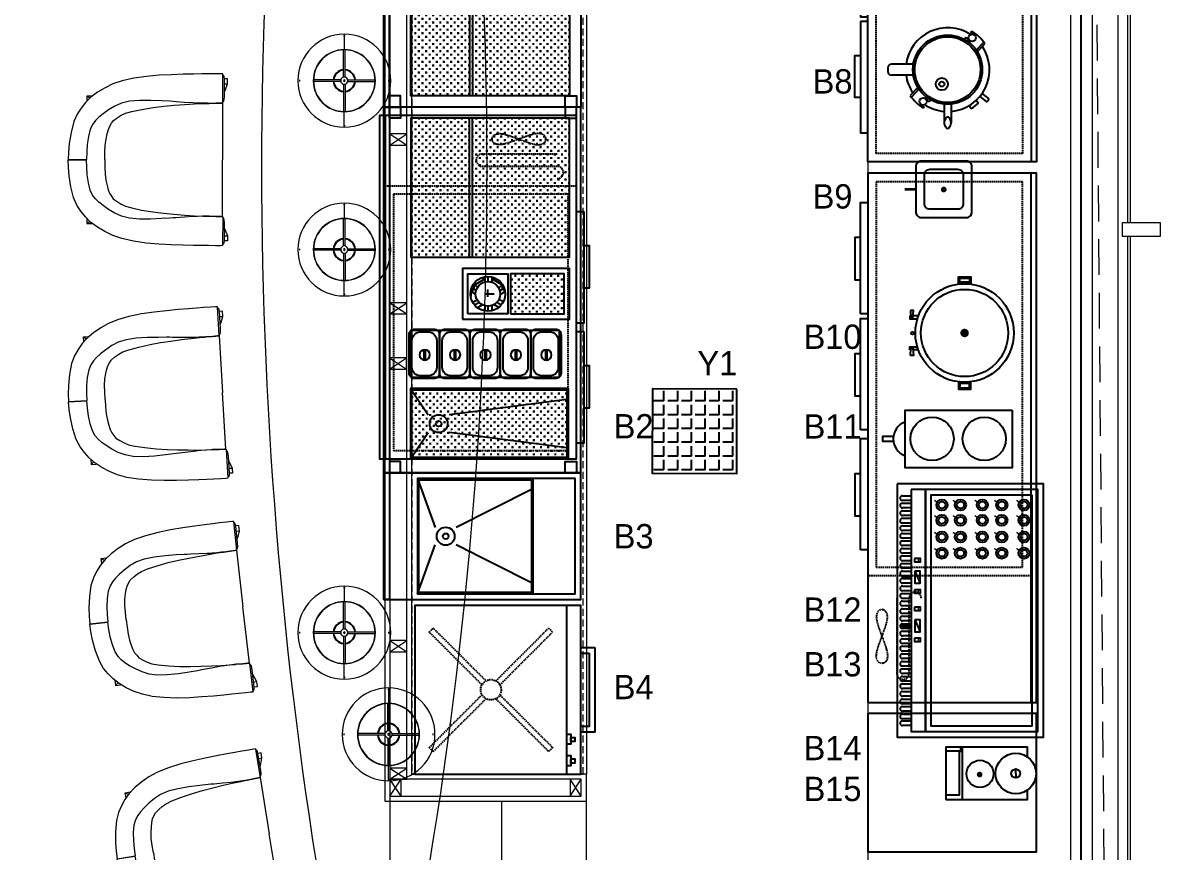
# Model space of a CAD drawing. Header units: centimetres. Extents: x 5488 to 20269, y -31398 to -19684.
# Drawn here: x 8388.1 to 8799.1, y -23902.1 to -23607.7 of the extents above; entities that cross this region are included whole.
import ezdxf
from ezdxf.enums import TextEntityAlignment as Align

# ---------------------------------------------------------------- set-up
doc = ezdxf.new("R2010")
doc.units = ezdxf.units.CM
doc.set_wipeout_variables(frame=1)
doc.header["$PDMODE"] = 1
for name, pattern in [('( Hidden )', [0.375, 0.25, -0.125]), ('DASHED', [0.75, 0.5, -0.25]), ('HIDDEN', [9.525, 6.35, -3.175])]:
    doc.linetypes.add(name, pattern=pattern)
doc.layers.add('200-InsPoint-3D', color=3, linetype='Continuous', plot=False)
for name, color, linetype, lineweight in [('Make2D$Visible$Curves$METAL', 132, 'Continuous', 0), ('Make2D$Visible$Tangents$Default', 40, 'Continuous', 0), ('xxx_Auto_Element_Dograma Cam', 140, 'Continuous', 9), ('xxx_Auto_FFE_UPHOLSTERY', 67, 'Continuous', 20), ('xxx_Auto_FFE_WOOD', 36, 'Continuous', 0), ('xxx_Auto_Kaplama_Ahşap', 34, 'Continuous', 0), ('xxx_Auto_Kaplama_Ahşap Tarama', 16, 'Continuous', 5), ('xxx_Auto_Kaplama_Paslanmaz', 163, 'Continuous', 0), ('xxx_Auto_Konstruksiyon_Metal', 141, 'Continuous', 0), ('xxx_Auto_Merdiven_Merdiven', 163, 'Continuous', 15), ('xxx_Auto_Tefris_Silik', 252, 'Continuous', 13), ('xxx_Auto_Tefris_Tefris', 32, 'Continuous', 15)]:
    doc.layers.add(name, color=color, linetype=linetype, lineweight=lineweight)
for name, color, linetype in [('S2000-002 Çizgi', 7, 'Continuous'), ('sktürk çizgi', 1, 'Continuous'), ('xxx_Autoxxx_Auto_Tefris_Silik', 252, 'Continuous')]:
    doc.layers.add(name, color=color, linetype=linetype)
doc.styles.add('TAKSİM', font='GOTHIC.TTF', dxfattribs={"height": 20})
pattern_1 = [(270, (-6439.4897, 23661.1177), (1.27, -1.27), [0.635, -1.905]), (0, (-6439.8072, 23660.8002), (1.27, 1.27), [0.635, -1.905])]

# ---------------------------------------------------------------- blocks, each defined once
blk = doc.blocks.new('A$C19821016')
for points in [[(22.44, -61.01), (33.71, -61.01), (33.78, -61), (33.83, -60.96), (33.86, -60.24), (33.86, -58.18), (33.84, -55.43), (33.8, -52.67), (33.74, -49.46), (33.66, -45.38), (33.52, -40.74), (33.28, -35.86), (32.85, -30.85), (32.11, -25.82), (31.11, -21.25), (29.87, -17.61), (28.36, -14.51), (26.57, -11.53), (24.6, -8.89), (22.52, -6.81), (20.29, -5.05), (17.95, -3.48), (14.93, -2.14), (10.71, -1.11), (6.35, -0.42), (2.94, -0.11), (0, 0), (0, -0.04), (-0.01, -0.08), (-0.06, -0.09)], [(-22.56, -61.01), (-33.83, -61.01), (-33.9, -61), (-33.95, -60.96), (-33.98, -60.24), (-33.98, -58.18), (-33.96, -55.43), (-33.92, -52.67), (-33.85, -49.46), (-33.78, -45.38), (-33.64, -40.74), (-33.4, -35.86), (-32.96, -30.85), (-32.23, -25.82), (-31.23, -21.25), (-29.98, -17.61), (-28.48, -14.51), (-26.69, -11.53), (-24.71, -8.89), (-22.63, -6.81), (-20.41, -5.05), (-18.07, -3.48), (-15.05, -2.14), (-10.82, -1.11), (-6.47, -0.42), (-3.06, -0.11), (-0.12, 0), (-0.12, -0.04), (-0.1, -0.08), (-0.06, -0.09)], [(-0.12, -0.04), (-0.12, -7.23), (-0.12, -7.2), (-0.1, -7.18), (-0.06, -7.18)], [(0, -0.04), (0, -7.23), (0, -7.2), (-0.01, -7.18), (-0.06, -7.18)], [(-23.25, -7.43), (-23.26, -7.42), (-25.27, -7.42), (-25.27, -9.38), (-25.2, -9.55)], [(-25.27, -7.42), (-24.59, -8.27), (-24.4, -8.58)], [(-22.56, -61.01), (-22.52, -60.96), (-22.47, -60.27), (-22.41, -58.3), (-22.34, -55.68), (-22.35, -54.93), (-22.38, -53), (-22.4, -51.07), (-22.41, -50.37), (-22.49, -49.21), (-22.72, -45.9), (-22.96, -42.57), (-23.05, -41.36), (-23.13, -40.17), (-23.32, -36.91), (-23.48, -32.58), (-23.47, -28.18), (-23.15, -24.18), (-22.35, -21.05), (-21.17, -18.42), (-19.7, -15.93), (-18.18, -13.77), (-16.86, -12.12), (-15.56, -10.81), (-14.1, -9.66), (-12.11, -8.71), (-9.23, -7.98), (-6.02, -7.5), (-3.01, -7.29), (-0.12, -7.23), (-0.12, -7.23)], [(-23.26, -7.42), (-23.26, -7.44)], [(22.44, -61.01), (22.4, -60.96), (22.35, -60.27), (22.29, -58.3), (22.22, -55.68), (22.23, -54.93), (22.26, -53), (22.28, -51.07), (22.29, -50.37), (22.37, -49.21), (22.6, -45.9), (22.84, -42.57), (22.94, -41.36), (23.02, -40.17), (23.2, -36.91), (23.36, -32.58), (23.35, -28.18), (23.03, -24.18), (22.23, -21.05), (21.05, -18.42), (19.58, -15.93), (18.06, -13.77), (16.74, -12.12), (15.44, -10.81), (13.98, -9.66), (11.99, -8.71), (9.11, -7.98), (5.9, -7.5), (2.89, -7.29), (0, -7.23)], [(23.13, -7.43), (23.14, -7.42), (25.16, -7.42), (25.16, -9.38), (25.08, -9.55)], [(23.14, -7.42), (23.14, -7.44)], [(25.16, -7.42), (24.48, -8.27), (24.28, -8.58)], [(-25.27, -9.38), (-25.08, -9.38)], [(25.16, -9.38), (24.96, -9.38)], [(-26.95, -61.62), (-27.86, -62.05), (-30.05, -62.91), (-32.06, -62.91), (-32.06, -61.62)], [(-30.05, -61.62), (-30.05, -62.91)], [(26.84, -61.62), (27.74, -62.05), (29.93, -62.91), (31.94, -62.91), (31.94, -61.62)], [(29.93, -61.62), (29.93, -62.91)]]:
    blk.add_lwpolyline(points)
at = {"elevation": -1.97}
for points in [[(-0.06, -14.49), (-2.98, -14.49), (-5.74, -14.59), (-8.18, -14.92), (-10.26, -15.38), (-11.95, -15.83), (-13.31, -16.36), (-14.42, -17.04), (-15.46, -17.82), (-16.6, -19.35), (-17.61, -20.91), (-18.39, -22.6), (-19.11, -25.08), (-19.94, -29), (-20.7, -33.49), (-21.2, -37.7), (-21.56, -41.77), (-21.89, -46.03), (-22.13, -49.73), (-22.27, -53.2), (-22.33, -55.4), (-22.34, -55.69), (-22.41, -58.3), (-22.48, -60.91), (-0.06, -60.88)], [(-0.06, -14.49), (2.86, -14.49), (5.63, -14.59), (8.07, -14.92), (10.15, -15.38), (11.83, -15.83), (13.19, -16.36), (14.31, -17.04), (15.34, -17.82), (16.49, -19.35), (17.49, -20.91), (18.27, -22.6), (19, -25.08), (19.83, -29), (20.58, -33.49), (21.09, -37.7), (21.44, -41.77), (21.77, -46.03), (22.01, -49.73), (22.16, -53.2), (22.21, -55.4), (22.22, -55.69), (22.29, -58.3), (22.36, -60.91), (-0.06, -60.88)]]:
    blk.add_lwpolyline(points, dxfattribs=at)
for points in [[(-22.86, -61.01, -0.224843), (-23.78, -61.53), (-25.23, -61.62), (-32.05, -61.62), (-32.9, -61.53, -0.167732), (-33.6, -61.01, -0.167732)], [(22.74, -61.01, 0.224843), (23.66, -61.53), (25.12, -61.62), (31.93, -61.62), (32.78, -61.53, 0.167732), (33.49, -61.01, 0.167732)]]:
    blk.add_lwpolyline(points, format="xyb")
blk = doc.blocks.new('A$C67A25700')
at = {"color": 0}
blk.add_wipeout([(22.56, 3.6), (22.87, 3.6), (23.78, 3.08), (25.24, 2.99), (26.96, 2.99), (27.87, 2.56), (30.05, 1.71), (32.06, 1.71), (32.06, 3), (32.9, 3.08), (33.61, 3.6), (33.83, 3.6), (33.9, 3.62), (33.95, 3.65), (33.98, 6.44), (33.97, 8.41), (33.91, 12.69), (33.81, 17.69), (33.73, 20.95), (33.52, 26.31), (33.07, 32.58), (32.8, 34.9), (32.66, 35.87), (32.31, 38.24), (31.94, 40.1), (31.54, 41.95), (31.23, 43.36), (29.98, 47), (28.48, 50.1), (26.69, 53.08), (25.2, 55.07), (25.27, 55.23), (25.27, 57.2), (23.25, 57.19), (22.42, 57.97), (20.99, 59.1), (20.22, 59.69), (18.07, 61.13), (15.05, 62.47), (11.5, 63.34), (7.55, 64.02), (6.47, 64.19), (3.06, 64.5), (1.59, 64.55), (0.12, 64.61), (0.12, 64.57), (0.1, 64.54), (0.06, 64.52), (0.01, 64.54), (0, 64.57), (0, 64.61), (-0.35, 64.6), (-1.12, 64.57), (-1.85, 64.54), (-2.65, 64.51), (-2.94, 64.5), (-4.38, 64.37), (-5.7, 64.25), (-6.35, 64.19), (-9.9, 63.63), (-10.71, 63.5), (-14.93, 62.47), (-17.95, 61.13), (-20.29, 59.56), (-22.3, 57.97), (-23.14, 57.19), (-25.16, 57.19), (-25.15, 55.22), (-25.08, 55.06), (-25.83, 54.07), (-26.4, 53.31), (-26.49, 53.19), (-26.57, 53.08), (-27.05, 52.27), (-27.47, 51.59), (-28.19, 50.38), (-28.36, 50.1), (-28.78, 49.22), (-29.33, 48.11), (-29.66, 47.42), (-29.86, 46.99), (-30.21, 45.98), (-30.49, 45.17), (-30.87, 44.06), (-31.11, 43.36), (-31.47, 41.7), (-31.77, 40.35), (-32.11, 38.79), (-32.42, 36.66), (-32.9, 33.15), (-32.93, 32.75), (-33.16, 30.19), (-33.31, 28.18), (-33.46, 25.06), (-33.54, 23.29), (-33.62, 20.56), (-33.67, 18.68), (-33.72, 16), (-33.77, 13.05), (-33.82, 10.56), (-33.85, 7.8), (-33.86, 5.4), (-33.84, 4.01), (-33.83, 3.65), (-33.78, 3.61), (-33.71, 3.6), (-33.48, 3.6), (-32.78, 3.08), (-31.94, 2.99), (-31.94, 1.7), (-29.93, 1.7), (-27.28, 2.77), (-26.83, 2.99), (-25.11, 2.99), (-23.66, 3.08), (-22.74, 3.6), (-22.44, 3.6), (-22.4, 3.65), (-22.36, 3.69), (-11.69, 3.71), (2.34, 3.73), (14.37, 3.71), (22.16, 3.7)], dxfattribs=at)
at = {"color": 0, "xscale": -1, "rotation": 0.00516719330883042}
blk.add_blockref('A$C19821016', (0, 64.61), dxfattribs=at)
blk = doc.blocks.new('A$Cff1dd7f8')
at = {"layer": 'Make2D$Visible$Curves$METAL'}
for p, q in [((0.27, 15.87), (-0.27, 15.87)), ((-0.27, 1.25), (-0.27, 10.93)), ((0.27, 1.25), (0.27, 10.93)), ((-15.87, 0.27), (-15.87, -0.27)), ((-1.25, 0.27), (-10.93, 0.27)), ((1.25, 0.27), (10.93, 0.27)), ((15.87, -0.27), (15.87, 0.27)), ((-1.25, -0.27), (-10.93, -0.27)), ((-0.27, -1.25), (-0.27, -10.93)), ((0.27, -1.25), (0.27, -10.93)), ((1.25, -0.27), (10.93, -0.27)), ((-0.27, -15.87), (0.27, -15.87))]:
    blk.add_line(p, q, dxfattribs=at)
at = {"layer": 'Make2D$Visible$Curves$METAL', "extrusion": (0, 0, -1)}
for radius in [1.28, 0.285]:
    blk.add_circle((0, 0), radius, dxfattribs=at)
at = {"layer": 'Make2D$Visible$Tangents$Default'}
for p, q in [((0, 10.93), (0, 11.04)), ((0, -11.04), (0, -10.93))]:
    blk.add_line(p, q, dxfattribs=at)
at = {"layer": 'xxx_Auto_FFE_UPHOLSTERY'}
for p, q in [((0, 16.5), (0, 11.04)), ((0, -16.5), (0, -11.04))]:
    blk.add_line(p, q, dxfattribs=at)
for radius, start, end in [(16.5, 90, 270), (16.5, 270, 90), (11.04, 90, 270), (10.93, 90, 270), (11.04, 270, 90), (10.93, 270, 90)]:
    blk.add_arc((0, 0), radius, start, end, dxfattribs=at)
at = {"layer": 'xxx_Auto_FFE_WOOD', "lineweight": -3}
for start, end in [(94.0821, 175.9165), (4.0821, 85.9158), (184.0804, 265.9179), (274.0863, 355.9179)]:
    blk.add_arc((0, 0), 3.84, start, end, dxfattribs=at)
blk = doc.blocks.new('MASA AYDINLATMA 1')
at = {"layer": 'xxx_Auto_Konstruksiyon_Metal'}
blk.add_blockref('A$Cff1dd7f8', (18518.09, -30454.93, -1.58), dxfattribs=at)
blk = doc.blocks.new('bar_tabla')
blk.add_wipeout([(8493.09, -23936.26), (8492.48, -23936.18), (8491.88, -23936.05), (8491.29, -23935.86), (8490.72, -23935.63), (8490.18, -23935.34), (8489.66, -23935.01), (8489.18, -23934.63), (8488.73, -23934.22), (8488.31, -23933.76), (8487.94, -23933.27), (8487.62, -23932.75), (8487.34, -23932.2), (8487.1, -23931.63), (8486.92, -23931.05), (8486.8, -23930.45), (8476.44, -23862.68), (8469.03, -23794.54), (8464.58, -23726.13), (8463.09, -23657.6), (8464.58, -23589.07), (8469.03, -23520.66), (8476.44, -23452.52), (8486.8, -23384.75), (8486.92, -23384.15), (8487.1, -23383.56), (8487.34, -23383), (8487.62, -23382.45), (8487.94, -23381.93), (8488.31, -23381.44), (8488.73, -23380.98), (8489.18, -23380.57), (8489.66, -23380.19), (8490.18, -23379.86), (8490.72, -23379.57), (8491.29, -23379.34), (8491.88, -23379.15), (8492.48, -23379.02), (8493.09, -23378.94), (8493.7, -23378.91), (8511.39, -23378.91), (8512, -23378.94), (8512.6, -23379.02), (8513.19, -23379.15), (8513.77, -23379.33), (8514.34, -23379.56), (8514.87, -23379.84), (8515.39, -23380.16), (8515.87, -23380.53), (8516.32, -23380.94), (8516.73, -23381.38), (8517.1, -23381.86), (8517.43, -23382.38), (8517.72, -23382.91), (8517.95, -23383.47), (8518.14, -23384.05), (8518.28, -23384.64), (8529.17, -23452.38), (8536.97, -23520.55), (8541.65, -23589), (8543.22, -23657.6), (8541.65, -23726.19), (8536.97, -23794.65), (8529.17, -23862.82), (8518.28, -23930.56), (8518.14, -23931.15), (8517.95, -23931.73), (8517.72, -23932.29), (8517.43, -23932.82), (8517.1, -23933.33), (8516.73, -23933.81), (8516.32, -23934.26), (8515.87, -23934.67), (8515.39, -23935.04), (8514.87, -23935.36), (8514.34, -23935.64), (8513.77, -23935.87), (8513.19, -23936.05), (8512.6, -23936.18), (8512, -23936.26), (8511.39, -23936.29), (8493.7, -23936.29)])
at = {"color": 0, "lineweight": -2, "ltscale": 100}
blk.add_lwpolyline([(8493.7, -23936.29), (8511.39, -23936.29, 0.361794), (8518.28, -23930.56, 0.091366), (8518.28, -23384.64, 0.361794), (8511.39, -23378.91), (8493.7, -23378.91, 0.366376), (8486.8, -23384.75, 0.086878), (8486.8, -23930.45, 0.366376)], format="xyb", close=True, dxfattribs=at)
at = {"layer": 'xxx_Auto_Kaplama_Ahşap'}
for p in [(-10025.6, 6828.22), (-10025.6, 6768.22), (-10025.6, 6632.11), (-10009.87, 6595.95, 1.58)]:
    blk.add_blockref('MASA AYDINLATMA 1', p, dxfattribs=at)
blk = doc.blocks.new('A$C1C0A0C46')
at = {"layer": 'S2000-002 Çizgi'}
blk.add_line((188, 62.6), (0, 62.6), dxfattribs=at)
for points in [[(188, 4.6), (188, 64.6), (0, 64.6), (0, 4.6)], [(49.95, 1.96), (10.35, 1.96), (10.35, 4.6), (49.95, 4.6)], [(91.21, 1.96), (51.61, 1.96), (51.61, 4.6), (91.21, 4.6)], [(133.84, 1.96), (94.24, 1.96), (94.24, 4.6), (133.84, 4.6)], [(37.82, 1.96), (22.87, 1.96), (22.87, 0), (37.82, 0)], [(79.08, 1.96), (64.14, 1.96), (64.14, 0), (79.08, 0)], [(121.71, 1.96), (106.77, 1.96), (106.77, 0), (121.71, 0)]]:
    blk.add_lwpolyline(points, close=True, dxfattribs=at)
at = {"layer": 'S2000-002 Çizgi', "linetype": 'DASHED'}
blk.add_lwpolyline([(143, 62.6), (143, 4.6)], dxfattribs=at)
blk.add_lwpolyline([(140, 59.6), (3, 59.6), (3, 7.6), (140, 7.6)], close=True, dxfattribs=at)
for points in [[(177.67, 19.28), (151, 19.28, -1), (151, 23.63)], [(151, 14.93), (177.67, 14.93, 1), (177.67, 19.28)]]:
    blk.add_lwpolyline(points, format="xyb", dxfattribs=at)
at = {"layer": 'S2000-002 Çizgi', "linetype": 'DASHED', "ltscale": 0.1}
blk.add_lwpolyline([(171.56, 7.62), (170.1, 7.8), (168.4, 8.25), (166.54, 8.89), (164.59, 9.63), (162.64, 10.36), (160.78, 11), (159.07, 11.46), (157.62, 11.63), (156.47, 11.46), (155.66, 11), (155.17, 10.36), (155, 9.63), (155.17, 8.89), (155.66, 8.25), (156.47, 7.8), (157.62, 7.62), (159.07, 7.8), (160.78, 8.25), (162.64, 8.89), (164.59, 9.63), (166.54, 10.36), (168.4, 11), (170.1, 11.46), (171.56, 11.63), (172.7, 11.46), (173.52, 11), (174.01, 10.36), (174.17, 9.63), (174.01, 8.89), (173.52, 8.25), (172.7, 7.8)], close=True, dxfattribs=at)
blk = doc.blocks.new('A$C0D0247C1')
at = {"layer": 'S2000-002 Çizgi'}
for points in [[(2, 0), (18, 0, 0.414214), (20, 2), (20, 18, 0.414214), (18, 20), (2, 20, 0.414214), (0, 18), (0, 2, 0.414214)], [(5, 3), (15, 3, 0.414214), (17, 5), (17, 15, 0.414214), (15, 17), (5, 17, 0.414214), (3, 15), (3, 5, 0.414214)]]:
    blk.add_lwpolyline(points, format="xyb", close=True, dxfattribs=at)
at = {"layer": 'S2000-002 Çizgi', "const_width": 1}
blk.add_lwpolyline([(9.53, 10.08, 1), (10.53, 10.08, 1)], format="xyb", close=True, dxfattribs=at)
blk.add_lwpolyline([(20, 10), (23.95, 10)], dxfattribs=at)
blk = doc.blocks.new('A$C2B7B2AEF')
at = {"layer": 'S2000-002 Çizgi'}
for p, q in [((7.9, 31.47), (5.08, 34.17)), ((8.46, 31.82), (5.61, 34.55)), ((23.37, 33.48), (25.12, 35.78)), ((24.38, 32.7), (26.14, 35)), ((26.08, 35.45), (25.57, 35.84)), ((1.55, 29.58), (1.18, 29.93)), ((2.47, 30.71), (1.55, 29.58)), ((4.41, 29.07), (3.39, 27.82)), ((25.71, 31.44), (26.74, 32.22)), ((27.63, 28.89), (28.66, 29.66)), ((4.03, 27.2), (3.39, 27.82)), ((27.09, 22.56), (33.71, 22.56)), ((27.09, 20), (33.71, 20)), ((25.27, 13.5), (26.29, 14.75)), ((25.64, 15.37), (26.29, 14.75)), ((27.21, 11.86), (28.13, 12.99)), ((28.13, 12.99), (28.49, 12.64)), ((12.92, 9.11), (12.92, 1.28)), ((16.76, 9.11), (16.76, 1.28)), ((21.22, 10.74), (24.06, 8.02)), ((21.77, 11.1), (24.59, 8.4)), ((14.2, 0), (15.48, 0))]:
    blk.add_line(p, q, dxfattribs=at)
for centre, radius in [((14.84, 21.28), 12.32), ((14.84, 21.28), 11.68), ((3.55, 30.01), 1.28), ((19.97, 19.22), 2.18), ((19.97, 19.22), 0.896), ((26.13, 12.56), 1.28)]:
    blk.add_circle(centre, radius, dxfattribs=at)
for centre, radius, start, end in [((14.84, 21.28), 16.16, 124.8183, 147.6606), ((14.84, 21.28), 14.88, 4.9348, 123.8208), ((25.38, 35.58), 0.32, 52.57, 142.57), ((25.89, 35.19), 0.32, 322.57, 52.57), ((14.84, 21.28), 14.88, 146.7276, 262.5863), ((14.84, 21.28), 16.16, 31.2104, 42.5747), ((32.34, 21.28), 0.64, 129.4184, 230.5816), ((34.23, 18.98), 3.62, 98.2247, 129.4184), ((34.23, 23.58), 3.62, 230.5816, 261.7753), ((33.19, 18.98), 3.62, 50.5816, 81.7753), ((33.19, 23.58), 3.62, 278.2247, 309.4184), ((35.08, 21.28), 0.64, 309.4184, 50.5816), ((14.84, 21.28), 14.88, 326.7276, 355.0652), ((14.84, 21.28), 16.16, 304.8183, 327.6606), ((14.84, 21.28), 14.88, 277.4137, 303.8208), ((14.2, 1.28), 1.28, 180, 270), ((15.48, 1.28), 1.28, 270, 0)]:
    blk.add_arc(centre, radius, start, end, dxfattribs=at)
blk = doc.blocks.new('A$C199769C9')
at = {"layer": 'S2000-002 Çizgi'}
for points in [[(2.48, 17.25), (0, 17.25), (0, 21.67), (2.48, 21.67)], [(1.98, 17.75), (0.5, 17.75), (0.5, 21.17), (1.98, 21.17)], [(37.48, 17.25), (39.96, 17.25), (39.96, 21.67), (37.48, 21.67)], [(37.98, 17.75), (39.46, 17.75), (39.46, 21.17), (37.98, 21.17)], [(11.95, 0.2), (14.61, 0.41), (14.61, 1.04), (11.95, 1.25)], [(28.01, 0.2), (25.35, 0.41), (25.35, 1.04), (28.01, 1.25)]]:
    blk.add_lwpolyline(points, close=True, dxfattribs=at)
at = {"layer": 'S2000-002 Çizgi', "const_width": 1.5}
blk.add_lwpolyline([(19.23, 19.46, 1), (20.73, 19.46, 1)], format="xyb", close=True, dxfattribs=at)
at = {"layer": 'S2000-002 Çizgi'}
for points in [[(13.88, 3.06), (13.88, 1.09)], [(13.88, 0), (14.97, 0), (14.97, 2.69)], [(13.88, 0.35), (13.88, 0)], [(20.03, 1.45), (20.03, 1.96)], [(25.96, 0), (24.87, 0), (24.87, 2.66)], [(25.96, 3.01), (25.96, 1.08)], [(25.96, 0.36), (25.96, 0)]]:
    blk.add_lwpolyline(points, dxfattribs=at)
for centre, radius in [((19.98, 19.46), 17.5), ((19.98, 19.46), 15.5), ((20.09, 0.98), 0.469)]:
    blk.add_circle(centre, radius, dxfattribs=at)
blk = doc.blocks.new('A$C3DDB3116')
at = {"layer": 'S2000-002 Çizgi'}
blk.add_lwpolyline([(0, 45.94), (20.5, 45.94), (20.5, 7.94), (0, 7.94), (0, 45.94)], dxfattribs=at)
blk.add_lwpolyline([(9.32, 3.72), (11.18, 3.72), (11.18, 0), (9.32, 0)], close=True, dxfattribs=at)
for centre in [(10.25, 36.07), (10.25, 17.5)]:
    blk.add_circle(centre, 7.7, dxfattribs=at)
blk.add_arc((10.25, 10.08), 6.37, 199.6345, 340.3655, dxfattribs=at)
blk = doc.blocks.new('A$C1C4536AD')
at = {"layer": 'S2000-002 Çizgi'}
for points in [[(0, 29), (0, 0), (18.5, 0)], [(3.39, 29), (0, 29), (0, 26.84)], [(18.5, 26.95), (18.5, 29), (15.2, 29)], [(18.5, 0), (18.5, 29)], [(7.82, 24.81), (10.92, 24.88)], [(0, 5.79), (18.5, 5.79)], [(1.26, 0), (1.26, 4.77), (16.97, 4.77), (16.97, 0)]]:
    blk.add_lwpolyline(points, dxfattribs=at)
at = {"layer": 'S2000-002 Çizgi', "const_width": 1}
blk.add_lwpolyline([(9.18, 12.02, 1), (10.18, 12.02, 1)], format="xyb", close=True, dxfattribs=at)
at = {"layer": 'S2000-002 Çizgi'}
blk.add_lwpolyline([(0.33, 5.24), (1.35, 5.24), (1.35, 5.79), (0.33, 5.79)], close=True, dxfattribs=at)
for centre, radius in [((9.3, 24.88), 7.2), ((9.3, 24.88), 1.6), ((9.43, 12.15), 4.82)]:
    blk.add_circle(centre, radius, dxfattribs=at)
blk = doc.blocks.new('A$C270e5dc2')
at = {"layer": 'S2000-002 Çizgi'}
for p, q in [((31.04, 6.26), (35.37, 8.18)), ((48.29, 6.26), (52.62, 8.18))]:
    blk.add_line(p, q, dxfattribs=at)
for points in [[(0, 0), (90, 0), (90, 52), (0, 52)], [(2, 10), (88, 10), (88, 50), (2, 50)], [(4, 48), (4, 12), (86, 12), (86, 48)], [(2, 5), (88, 5), (88, 10), (2, 10)], [(26.58, 6.14), (27.76, 6.14), (27.76, 8.24), (26.58, 8.24)], [(37.66, 6.14), (38.83, 6.14), (38.83, 8.24), (37.66, 8.24)], [(43.83, 6.14), (45.01, 6.14), (45.01, 8.24), (43.83, 8.24)], [(54.91, 6.14), (56.08, 6.14), (56.08, 8.24), (54.91, 8.24)], [(31.04, 6.26), (35.37, 6.26), (35.37, 8.18), (31.04, 8.18)], [(48.29, 6.26), (52.62, 6.26), (52.62, 8.18), (48.29, 8.18)]]:
    blk.add_lwpolyline(points, close=True, dxfattribs=at)
for points, const_width in [([(6.48, 43.33), (5.89, 42.38)], 0.5), ([(11.92, 43.33), (11.34, 42.38)], 0.5), ([(17.86, 43.33), (17.28, 42.38)], 0.5), ([(23.59, 43.33), (23.01, 42.38)], 0.5), ([(6.48, 35.43), (5.89, 34.49)], 0.5), ([(11.92, 35.43), (11.34, 34.49)], 0.5), ([(17.86, 35.43), (17.28, 34.49)], 0.5), ([(23.59, 35.43), (23.01, 34.49)], 0.5), ([(6.48, 28.51), (5.89, 27.56)], 0.5), ([(11.92, 28.51), (11.34, 27.56)], 0.5), ([(17.86, 28.51), (17.28, 27.56)], 0.5), ([(23.59, 28.51), (23.01, 27.56)], 0.5), ([(6.48, 20.73), (5.89, 19.78)], 0.5), ([(11.92, 20.73), (11.34, 19.78)], 0.5), ([(17.86, 20.73), (17.28, 19.78)], 0.5), ([(23.59, 20.73), (23.01, 19.78)], 0.5), ([(6.48, 14.14), (5.89, 13.19)], 0.5), ([(11.92, 14.14), (11.34, 13.19)], 0.5), ([(17.86, 14.14), (17.28, 13.19)], 0.5), ([(23.59, 14.14), (23.01, 13.19)], 0.5), ([(26.58, 7.5), (27.76, 7.5)], 0.5), ([(33.23, 5), (33.23, 1.5)], 1), ([(37.66, 7.5), (38.83, 7.5)], 0.5), ([(43.83, 7.5), (45.01, 7.5)], 0.5), ([(50.48, 5), (50.48, 1.5)], 1), ([(54.91, 7.5), (56.08, 7.5)], 0.5)]:
    blk.add_lwpolyline(points, dxfattribs=dict(at, const_width=const_width))
for points in [[(4.26, 1.85), (4.26, 5)], [(5.93, 5), (5.93, 1.85)], [(6.93, 1.85), (6.93, 5)], [(8.61, 5), (8.61, 1.85)], [(9.61, 1.85), (9.61, 5)], [(11.28, 5), (11.28, 1.85)], [(12.28, 1.85), (12.28, 5)], [(13.96, 5), (13.96, 1.85)], [(14.96, 1.85), (14.96, 5)], [(16.63, 5), (16.63, 1.85)], [(17.63, 1.85), (17.63, 5)], [(19.31, 5), (19.31, 1.85)], [(20.31, 1.85), (20.31, 5)], [(21.98, 5), (21.98, 1.85)], [(22.98, 1.85), (22.98, 5)], [(24.66, 5), (24.66, 1.85)], [(25.66, 1.85), (25.66, 5)], [(27.33, 5), (27.33, 1.85)], [(28.33, 1.85), (28.33, 5)], [(30.01, 5), (30.01, 1.85)], [(31.01, 1.85), (31.01, 5)], [(32.68, 5), (32.68, 1.85)], [(33.68, 1.85), (33.68, 5)], [(35.36, 5), (35.36, 1.85)], [(36.36, 1.85), (36.36, 5)], [(38.03, 5), (38.03, 1.85)], [(39.03, 1.85), (39.03, 5)], [(40.71, 5), (40.71, 1.85)], [(41.71, 1.85), (41.71, 5)], [(43.38, 5), (43.38, 1.85)], [(44.38, 1.85), (44.38, 5)], [(46.06, 5), (46.06, 1.85)], [(47.06, 1.85), (47.06, 5)], [(48.73, 5), (48.73, 1.85)], [(49.73, 1.85), (49.73, 5)], [(51.4, 5), (51.4, 1.85)], [(52.4, 1.85), (52.4, 5)], [(54.08, 5), (54.08, 1.85)], [(55.08, 1.85), (55.08, 5)], [(56.75, 5), (56.75, 1.85)], [(57.75, 1.85), (57.75, 5)], [(59.43, 5), (59.43, 1.85)], [(60.43, 1.85), (60.43, 5)], [(62.1, 5), (62.1, 1.85)], [(63.1, 1.85), (63.1, 5)], [(64.78, 5), (64.78, 1.85)], [(65.78, 1.85), (65.78, 5)], [(67.45, 5), (67.45, 1.85)], [(68.45, 1.85), (68.45, 5)], [(70.13, 5), (70.13, 1.85)], [(71.13, 1.85), (71.13, 5)], [(72.8, 5), (72.8, 1.85)], [(73.8, 1.85), (73.8, 5)], [(75.48, 5), (75.48, 1.85)], [(76.48, 1.85), (76.48, 5)], [(78.15, 5), (78.15, 1.85)], [(79.15, 1.85), (79.15, 5)], [(80.83, 5), (80.83, 1.85)], [(81.83, 1.85), (81.83, 5)], [(83.5, 5), (83.5, 1.85)], [(84.25, 1.85), (84.25, 5)], [(85.93, 5), (85.93, 1.85)]]:
    blk.add_lwpolyline(points, dxfattribs=at)
for centre, radius in [((7.54, 45.07), 1.98), ((7.54, 45.07), 1.24), ((12.99, 45.07), 1.98), ((12.99, 45.07), 1.24), ((18.93, 45.07), 1.98), ((18.93, 45.07), 1.24), ((24.66, 45.07), 1.98), ((24.66, 45.07), 1.24), ((7.54, 37.17), 1.98), ((7.54, 37.17), 1.24), ((12.99, 37.17), 1.98), ((12.99, 37.17), 1.24), ((18.93, 37.17), 1.98), ((18.93, 37.17), 1.24), ((24.66, 37.17), 1.98), ((24.66, 37.17), 1.24), ((7.54, 30.25), 1.98), ((7.54, 30.25), 1.24), ((12.99, 30.25), 1.98), ((12.99, 30.25), 1.24), ((18.93, 30.25), 1.98), ((18.93, 30.25), 1.24), ((24.66, 30.25), 1.98), ((24.66, 30.25), 1.24), ((7.54, 22.47), 1.98), ((7.54, 22.47), 1.24), ((12.99, 22.47), 1.98), ((12.99, 22.47), 1.24), ((18.93, 22.47), 1.98), ((18.93, 22.47), 1.24), ((24.66, 22.47), 1.98), ((24.66, 22.47), 1.24), ((7.54, 15.88), 1.98), ((7.54, 15.88), 1.24), ((12.99, 15.88), 1.98), ((12.99, 15.88), 1.24), ((18.93, 15.88), 1.98), ((18.93, 15.88), 1.24), ((24.66, 15.88), 1.98), ((24.66, 15.88), 1.24)]:
    blk.add_circle(centre, radius, dxfattribs=at)
for centre in [(5.1, 1.85), (7.77, 1.85), (10.45, 1.85), (13.12, 1.85), (15.8, 1.85), (18.47, 1.85), (21.14, 1.85), (23.82, 1.85), (26.49, 1.85), (29.17, 1.85), (31.84, 1.85), (34.52, 1.85), (37.19, 1.85), (39.87, 1.85), (42.54, 1.85), (45.22, 1.85), (47.89, 1.85), (50.57, 1.85), (53.24, 1.85), (55.92, 1.85), (58.59, 1.85), (61.27, 1.85), (63.94, 1.85), (66.62, 1.85), (69.29, 1.85), (71.97, 1.85), (74.64, 1.85), (77.32, 1.85), (79.99, 1.85), (82.66, 1.85), (85.09, 1.85)]:
    blk.add_arc(centre, 0.837, 180, 0, dxfattribs=at)
blk = doc.blocks.new('A$C521B02A0')
at = {"layer": 'S2000-002 Çizgi'}
blk.add_line((6.65, 10), (10.64, 10), dxfattribs=at)
for points in [[(0, 64), (0, 10), (60, 10), (60, 64)], [(0, 64), (0, 5), (60, 5), (60, 64)], [(3, 10), (6.65, 10), (6.65, 8.54), (3, 8.54)], [(3.97, 8.54), (5.43, 8.54), (5.43, 7.08), (3.97, 7.08)], [(10.64, 10), (14.29, 10), (14.29, 8.54), (10.64, 8.54)], [(11.61, 8.54), (13.07, 8.54), (13.07, 7.08), (11.61, 7.08)], [(45, 0), (15, 0), (15, 5), (45, 5)], [(43, 2), (17, 2), (17, 5), (43, 5)]]:
    blk.add_lwpolyline(points, close=True, dxfattribs=at)
at = {"layer": 'S2000-002 Çizgi', "linetype": 'DASHED'}
for points in [[(8.08, 57.42), (9.49, 58.84)], [(9.49, 58.84), (28.24, 40.09)], [(31.86, 40.19), (50.51, 58.84)], [(50.51, 58.84), (51.92, 57.42)], [(8.08, 57.42), (26.83, 38.67)], [(33.27, 38.77), (51.92, 57.42)], [(26.73, 35.06), (8.08, 16.41)], [(28.14, 33.64), (9.49, 15)], [(31.76, 33.74), (50.51, 15)], [(33.17, 35.16), (51.92, 16.41)], [(9.49, 15), (8.08, 16.41)], [(50.51, 15), (51.92, 16.41)]]:
    blk.add_lwpolyline(points, dxfattribs=at)
blk.add_circle((30, 36.92), 3.63, dxfattribs=at)
blk = doc.blocks.new('A$C57766DDC')
at = {"layer": 'S2000-002 Çizgi', "color": 253}
blk.add_line((122, 72.6), (0, 72.6), dxfattribs=at)
for points in [[(122, 4.6), (122, 74.6), (0, 74.6), (0, 4.6)], [(45.21, 1.96), (5.61, 1.96), (5.61, 4.6), (45.21, 4.6)], [(87.84, 1.96), (48.24, 1.96), (48.24, 4.6), (87.84, 4.6)], [(33.08, 1.96), (18.14, 1.96), (18.14, 0), (33.08, 0)], [(75.71, 1.96), (60.77, 1.96), (60.77, 0), (75.71, 0)]]:
    blk.add_lwpolyline(points, close=True, dxfattribs=at)
at = {"layer": 'S2000-002 Çizgi', "color": 253, "linetype": 'DASHED'}
blk.add_lwpolyline([(97, 72.6), (97, 4.6)], dxfattribs=at)
blk.add_lwpolyline([(94, 69.6), (3, 69.6), (3, 7.6), (94, 7.6)], close=True, dxfattribs=at)
for points in [[(103.94, 38.12), (103.94, 11.44, -1), (99.6, 11.44)], [(108.29, 11.44), (108.29, 38.12, 1), (103.94, 38.12)]]:
    blk.add_lwpolyline(points, format="xyb", dxfattribs=at)
at = {"layer": 'S2000-002 Çizgi', "color": 253, "linetype": 'DASHED', "ltscale": 0.1}
blk.add_lwpolyline([(115.6, 32.01), (115.43, 30.55), (114.97, 28.85), (114.33, 26.98), (113.6, 25.04), (112.86, 23.09), (112.22, 21.22), (111.77, 19.52), (111.6, 18.06), (111.77, 16.92), (112.22, 16.1), (112.86, 15.61), (113.6, 15.45), (114.33, 15.61), (114.97, 16.1), (115.43, 16.92), (115.6, 18.06), (115.43, 19.52), (114.97, 21.22), (114.33, 23.09), (113.6, 25.04), (112.86, 26.98), (112.22, 28.85), (111.77, 30.55), (111.6, 32.01), (111.77, 33.15), (112.22, 33.97), (112.86, 34.46), (113.6, 34.62), (114.33, 34.46), (114.97, 33.97), (115.43, 33.15)], close=True, dxfattribs=at)
blk = doc.blocks.new('A$C6CB922EE')
at = {"layer": 'S2000-002 Çizgi'}
for points in [[(15.6, 10.8), (2, 10.8, 0.414214), (0, 8.8), (0, 2, 0.414214), (2, 0), (15.6, 0, 0.414214), (17.6, 2), (17.6, 8.8, 0.414214)], [(13.6, 9.8), (4, 9.8, 0.414214), (1, 6.8), (1, 4, 0.414214), (4, 1), (13.6, 1, 0.414214), (16.6, 4), (16.6, 6.8, 0.414214)]]:
    blk.add_lwpolyline(points, format="xyb", close=True, dxfattribs=at)
blk.add_lwpolyline([(10.26, 5.74), (6.58, 5.74), (6.58, 5.38), (10.26, 5.38)], close=True, dxfattribs=at)
blk.add_circle((8.42, 5.55), 1.87, dxfattribs=at)
blk = doc.blocks.new('A$C1f210ad4')
h = blk.add_hatch()
h.set_pattern_fill('CROSS', color=8, scale=0.2, angle=-90)
h.set_pattern_definition([(270, (-6467.4897, 23606.5177), (1.27, -1.27), [0.635, -1.905]), (0, (-6467.8072, 23606.2002), (1.27, 1.27), [0.635, -1.905])])
h.paths.add_polyline_path([(17.05, 1.89), (36.11, 1.89), (36.11, 16.11), (17.05, 16.11)])
at = {"layer": 'S2000-002 Çizgi'}
h = blk.add_hatch(dxfattribs=at)
h.set_pattern_fill('ESCHER', color=256, scale=0.284211, angle=-90)
h.set_pattern_definition([(330, (-20397.448, 25919.375), (-2e-09, 8.6627368), [7.9408421, -0.7218947]), (90, (-20397.448, 25919.375), (-7.5021502, -4.3313684), [7.9408421, -0.7218947]), (210, (-20397.448, 25919.375), (-2e-09, -8.6627368), [7.9408421, -0.7218947]), (330, (-20397.448, 25918.653), (-2e-09, 8.6627368), [1.4437895, -7.2189474]), (210, (-20397.448, 25918.653), (-2e-09, -8.6627368), [1.4437895, -7.2189474]), (330, (-20396.8225, 25919.736), (-2e-09, 8.6627368), [1.4437895, -7.2189474]), (90, (-20396.8225, 25919.736), (-7.5021502, -4.3313684), [1.4437895, -7.2189474]), (210, (-20398.073, 25919.736), (-2e-09, -8.6627368), [1.4437895, -7.2189474]), (90, (-20398.073, 25919.736), (-7.5021502, -4.3313684), [1.4437895, -7.2189474]), (330, (-20397.448, 25922.2625), (-2e-09, 8.6627368), [1.4437895, -7.2189474]), (210, (-20397.448, 25922.2625), (-2e-09, -8.6627368), [1.4437895, -7.2189474]), (330, (-20399.9484, 25917.931), (-2e-09, 8.6627368), [1.4437895, -7.2189474]), (90, (-20399.9484, 25917.931), (-7.5021502, -4.3313684), [1.4437895, -7.2189474]), (210, (-20394.947, 25917.931), (-2e-09, -8.6627368), [1.4437895, -7.2189474]), (90, (-20394.947, 25917.931), (-7.5021502, -4.3313684), [1.4437895, -7.2189474]), (270, (-20396.197, 25917.931), (7.5021502, 4.3313684), [5.0532632, -3.6094737]), (270, (-20398.698, 25917.931), (7.5021502, 4.3313684), [5.0532632, -3.6094737]), (30, (-20395.572, 25919.014), (2e-09, 8.6627368), [5.0532632, -3.6094737]), (30, (-20396.8225, 25921.18), (2e-09, 8.6627368), [5.0532632, -3.6094737]), (150, (-20398.073, 25921.18), (-7.5021502, -4.3313684), [5.0532632, -3.6094737]), (150, (-20399.323, 25919.014), (-7.5021502, -4.3313684), [5.0532632, -3.6094737])])
h.paths.add_polyline_path([(9, 2.82, -1), (9, 15.18, -1)])
h.paths.add_polyline_path([(9, 13.36, 1), (9, 4.64, 1)], flags=16)
for points in [[(0, 0), (38, 0), (38, 18), (0, 18)], [(17.05, 1.89), (36.11, 1.89), (36.11, 16.11), (17.05, 16.11)]]:
    blk.add_lwpolyline(points, close=True)
for p, q in [((8.1, 9), (11.24, 9)), ((9, 7.95), (9, 10.61))]:
    blk.add_line(p, q, dxfattribs=at)
blk.add_lwpolyline([(1.89, 1.89), (1.89, 16.11), (16.11, 16.11), (16.11, 1.89)], close=True, dxfattribs=at)
for radius in [6.18, 4.36]:
    blk.add_circle((9, 9), radius, dxfattribs=at)
blk = doc.blocks.new('A$Cdce89bd2')
h = blk.add_hatch()
h.set_pattern_fill('CROSS', color=8, scale=0.2, angle=-90)
h.set_pattern_definition(pattern_1)
h.paths.add_polyline_path([(30.47, 76.6), (9.65, 76.6), (9.65, 126), (11.65, 126), (30.47, 126)])
h = blk.add_hatch()
h.set_pattern_fill('CROSS', color=8, scale=0.2, angle=-90)
h.set_pattern_definition(pattern_1)
h.paths.add_polyline_path([(66, 126), (31.47, 126), (31.47, 76.6), (66, 76.6)])
h = blk.add_hatch()
h.set_pattern_fill('CROSS', color=8, scale=0.2, angle=-90)
h.set_pattern_definition([(270, (-1158.6709, 4364.8368), (1.27, -1.27), [0.635, -1.905]), (360, (-1158.9884, 4364.5193), (1.27, 1.27), [0.635, -1.905])])
h.paths.add_polyline_path([(65, 5.5), (65, 29.5), (10.1, 29.5), (10.1, 5.5)])
for p, q in [((30.47, 76.6), (30.47, 126)), ((31.47, 76.6), (31.47, 126))]:
    blk.add_line(p, q)
at = {"color": 8, "ltscale": 3}
for p, q in [((9.5, 30), (15.8, 20.59)), ((65, 26.09), (23.2, 20.59)), ((9.5, 5), (15.8, 14.41)), ((65, 8.91), (23.2, 14.41))]:
    blk.add_line(p, q, dxfattribs=at)
for points in [[(70, 130), (0, 130), (0, 0), (70, 0)], [(2, 0), (0, 0), (0, 130), (2, 130)], [(66, 126), (9.65, 126), (9.65, 76.6), (66, 76.6)], [(9.5, 34), (62.5, 34), (62.5, 50.6), (9.5, 50.6)], [(65, 29.5), (65, 5.5), (10, 5.5), (10, 29.5)]]:
    blk.add_lwpolyline(points, close=True)
at = {"ltscale": 3}
blk.add_lwpolyline([(65.5, 30), (65.5, 5), (65.5, 5), (65.5, 30)], close=True, dxfattribs=at)
blk.add_circle((19.5, 17.5), 1, dxfattribs=at)
at = {"layer": 'S2000-002 Çizgi'}
blk.add_lwpolyline([(65.5, 5), (65.5, 30), (9.5, 30), (9.5, 5)], close=True, dxfattribs=at)
blk.add_circle((19.5, 17.5), 3.19, dxfattribs=at)
at = {"layer": 'sktürk çizgi'}
for points in [[(6, 130), (6, 126), (2, 126), (2, 130)], [(64.5, 130), (64.5, 126), (68.5, 126), (68.5, 130)], [(6, 0), (6, 4), (2, 4), (2, 0)], [(64.5, 0), (64.5, 4), (68.5, 4), (68.5, 0)]]:
    blk.add_lwpolyline(points, close=True, dxfattribs=at)
blk.add_blockref('A$C1f210ad4', (28, 54.6))
at = {"layer": 'S2000-002 Çizgi', "xscale": -1, "rotation": 270.0000000000001}
for p in [(9, 33.5), (19.8, 33.5), (30.6, 33.5), (41.4, 33.5), (52.2, 33.5)]:
    blk.add_blockref('A$C6CB922EE', p, dxfattribs=at)
blk = doc.blocks.new('A$C4f6f35c8')
at = {"color": 8, "ltscale": 3}
for p, q in [((12, 43), (18.3, 25.59)), ((52.5, 39.09), (25.7, 25.59)), ((12, 2), (18.3, 19.41)), ((52.5, 5.91), (25.7, 19.41))]:
    blk.add_line(p, q, dxfattribs=at)
for points in [[(70, 45), (0, 45), (0, 0), (70, 0)], [(2, 0), (0, 0), (0, 45), (2, 45)], [(68, 43), (12, 43), (12, 2), (68, 2)], [(52.5, 42.5), (52.5, 2.5), (12.5, 2.5), (12.5, 42.5)]]:
    blk.add_lwpolyline(points, close=True)
at = {"ltscale": 3}
blk.add_lwpolyline([(53, 43), (53, 2), (68, 2), (68, 43)], close=True, dxfattribs=at)
blk.add_circle((22, 22.5), 1, dxfattribs=at)
at = {"layer": 'S2000-002 Çizgi'}
blk.add_lwpolyline([(68, 2), (68, 43), (12, 43), (12, 2)], close=True, dxfattribs=at)
blk.add_circle((22, 22.5), 3.19, dxfattribs=at)

msp = doc.modelspace()

# ---------------------------------------------------------------- hatches: boundary and pattern name
h = msp.add_hatch()
h.set_pattern_fill('ANGLE', color=256, scale=0.7, angle=90)
h.set_pattern_definition([(90, (-9861.624, -1098.683), (-4.8895, -3e-13), [3.556, -1.3335]), (180, (-9861.624, -1098.683), (3e-13, -4.8895), [3.556, -1.3335])])
h.paths.add_polyline_path([(8611.63, -23767.63), (8641.63, -23767.7), (8641.7, -23737.7), (8611.7, -23737.63)])

# ---------------------------------------------------------------- linework, layer by layer
for points in [[(8641.7, -23737.7), (8611.7, -23737.63), (8611.63, -23767.63), (8641.63, -23767.7)], [(8748.22, -23853.04), (8688.22, -23853.04), (8688.22, -23902.13), (8748.22, -23902.13)]]:
    msp.add_lwpolyline(points, close=True)
at = {"layer": 'xxx_Auto_Element_Dograma Cam'}
for points in [[(8777.22, -24049.32), (8777.22, -23334.05)], [(8780.59, -23678.5), (8780.59, -23559.58)], [(8781.59, -23678.5), (8781.59, -23559.58)], [(8780.59, -23802.42), (8780.59, -23683.5)], [(8781.59, -23802.42), (8781.59, -23683.5)], [(8780.59, -24046.4), (8780.59, -23802.42)], [(8781.59, -24046.4), (8781.59, -23802.42)]]:
    msp.add_lwpolyline(points, dxfattribs=at)
msp.add_lwpolyline([(8778.72, -23683.5), (8778.72, -23678.5), (8792.17, -23678.5), (8792.17, -23683.5)], close=True, dxfattribs=at)
at = {"layer": 'xxx_Auto_Kaplama_Ahşap'}
msp.add_lwpolyline([(8688.22, -23906.13), (8760.34, -23906.13), (8760.34, -23411.95), (8688.22, -23411.95)], close=True, dxfattribs=at)
at = {"layer": 'xxx_Auto_Konstruksiyon_Metal'}
for points in [[(8768.02, -23907.93), (8768.02, -23410.15)], [(8582.42, -23882.37), (8586.42, -23876.37)], [(8586.42, -23882.37), (8582.42, -23876.37)]]:
    msp.add_lwpolyline(points, dxfattribs=at)
msp.add_lwpolyline([(8582.42, -23882.37), (8586.42, -23882.37), (8586.42, -23876.37), (8582.42, -23876.37)], close=True, dxfattribs=at)
at = {"layer": 'xxx_Auto_Merdiven_Merdiven'}
msp.add_lwpolyline([(8588.22, -24006.17), (8588.22, -23884.17)], dxfattribs=at)
at = {"layer": 'xxx_Autoxxx_Auto_Tefris_Silik'}
msp.add_lwpolyline([(8764.02, -23906.13), (8764.02, -23411.95)], dxfattribs=at)

# ---------------------------------------------------------------- block references
at = {"color": 0, "rotation": 270}
msp.add_blockref('A$C270e5dc2', (8698.68, -23771.36), dxfattribs=at)
at = {"layer": 'S2000-002 Çizgi', "xscale": -1, "rotation": 270}
msp.add_blockref('A$C1C0A0C46', (8683.62, -23657.04), dxfattribs=at)
at = {"layer": 'S2000-002 Çizgi'}
for name, p, rotation in [('A$C2B7B2AEF', (8695.31, -23609.39), 270), ('A$C0D0247C1', (8725.25, -23656.74), 180), ('A$C1C0A0C46', (8683.62, -23661.04), 270), ('A$C199769C9', (8703.16, -23697.81), 270), ('A$C3DDB3116', (8693.56, -23745.17), 270), ('A$C1C4536AD', (8715.94, -23865), 270)]:
    msp.add_blockref(name, p, dxfattribs=dict(at, rotation=rotation))
at = {"layer": 'xxx_Auto_Kaplama_Ahşap'}
msp.add_blockref('bar_tabla', (9.7, -1.44), dxfattribs=at)

# ---------------------------------------------------------------- texts
at = {"style": 'TAKSİM'}
for s, p in [('B8', (8675.7, -23632.72)), ('B9', (8675.7, -23673.58)), ('B10', (8675.7, -23723.44)), ('Y1', (8634.76, -23732.88)), ('B2', (8605.01, -23755.26)), ('B11', (8675.7, -23755.3)), ('B3', (8605.01, -23794.32)), ('B12', (8675.7, -23820.4)), ('B13', (8675.7, -23839.79)), ('B4', (8605.01, -23847.9)), ('B14', (8675.7, -23869.57)), ('B15', (8675.7, -23884.11))]:
    msp.add_text(s, height=8.64, dxfattribs=at).set_placement(p, align=Align.CENTER)

# ---------------------------------------------------------------- next in the draw order: linework, layer by layer
at = {"layer": '200-InsPoint-3D'}
msp.add_point((8523.1, -23613.95, 1), dxfattribs=at)
at = {"layer": 'xxx_Auto_Kaplama_Ahşap'}
for points in [[(8588.22, -23443.51), (8588.22, -23433.91), (8516.62, -23433.91), (8516.62, -23884.17), (8588.22, -23884.17), (8588.22, -23874.57), (8526.22, -23874.57), (8526.22, -23443.51)], [(8586.42, -23441.71), (8586.42, -23435.71), (8518.42, -23435.71), (8518.42, -23882.37), (8586.42, -23882.37), (8586.42, -23876.37), (8524.42, -23876.37), (8524.42, -23441.71)]]:
    msp.add_lwpolyline(points, close=True, dxfattribs=at)
at = {"layer": 'xxx_Auto_Kaplama_Ahşap', "linetype": '( Hidden )', "ltscale": 10}
msp.add_lwpolyline([(8526.18, -23443.51), (8526.18, -23874.57), (8587.09, -23874.57), (8587.09, -23443.51)], close=True, dxfattribs=at)
at = {"layer": 'xxx_Auto_Kaplama_Paslanmaz'}
msp.add_lwpolyline([(8528.69, -23443.51), (8588.22, -23443.51), (8588.22, -23874.57), (8528.69, -23874.57)], dxfattribs=at)
at = {"layer": 'xxx_Auto_Konstruksiyon_Metal'}
for points in [[(8518.42, -23647.04), (8518.42, -23651.04), (8524.42, -23651.04), (8524.42, -23647.04)], [(8518.42, -23707.04), (8518.42, -23711.04), (8524.42, -23711.04), (8524.42, -23707.04)], [(8518.3, -23726.6), (8518.3, -23730.6), (8524.3, -23730.6), (8524.3, -23726.6)], [(8518.42, -23827.04), (8518.42, -23831.04), (8524.42, -23831.04), (8524.42, -23827.04)], [(8518.42, -23872.37), (8518.42, -23876.37), (8524.42, -23876.37), (8524.42, -23872.37)], [(8518.42, -23882.37), (8522.42, -23882.37), (8522.42, -23876.37), (8518.42, -23876.37)]]:
    msp.add_lwpolyline(points, close=True, dxfattribs=at)
for points in [[(8518.42, -23647.04), (8524.42, -23651.04)], [(8518.42, -23651.04), (8524.42, -23647.04)], [(8518.42, -23707.04), (8524.42, -23711.04)], [(8518.42, -23711.04), (8524.42, -23707.04)], [(8518.3, -23726.6), (8524.3, -23730.6)], [(8518.3, -23730.6), (8524.3, -23726.6)], [(8518.42, -23827.04), (8524.42, -23831.04)], [(8518.42, -23831.04), (8524.42, -23827.04)], [(8518.42, -23872.37), (8524.42, -23876.37)], [(8518.42, -23876.37), (8524.42, -23872.37)], [(8518.42, -23882.37), (8522.42, -23876.37)], [(8522.42, -23882.37), (8518.42, -23876.37)]]:
    msp.add_lwpolyline(points, dxfattribs=at)
at = {"layer": 'xxx_Auto_Merdiven_Merdiven'}
for points in [[(8518.34, -23483.95), (8518.34, -23941.33)], [(8558.22, -24006.17), (8558.22, -23884.17)]]:
    msp.add_lwpolyline(points, dxfattribs=at)
at = {"layer": 'xxx_Auto_Tefris_Silik', "linetype": 'HIDDEN', "ltscale": 2}
msp.add_lwpolyline([(8776.38, -24402), (8756.73, -22062.73), (8353.52, -22063.11), (6851.88, -22094.25)], dxfattribs=at)

# ---------------------------------------------------------------- next in the draw order: block references
at = {"xscale": -1, "rotation": 180}
msp.add_blockref('A$Cdce89bd2', (8516.22, -23507.51), dxfattribs=at)
for name, p in [('A$Cdce89bd2', (8516.22, -23767.51)), ('A$C4f6f35c8', (8516.22, -23812.51))]:
    msp.add_blockref(name, p)
at = {"layer": 'S2000-002 Çizgi', "rotation": 90}
msp.add_blockref('A$C521B02A0', (8591.22, -23874.57), dxfattribs=at)
at = {"layer": 'sktürk çizgi', "rotation": 89.99999999999999}
msp.add_blockref('A$C57766DDC', (8589.31, -23762.51), dxfattribs=at)

# ---------------------------------------------------------------- next in the draw order: block references
at = {"layer": 'xxx_Auto_Tefris_Tefris', "zscale": 0.7999999999999998}
for p, xscale, yscale, rotation in [((8462.23, -23656.32), 0.8999999999999945, 0.8999999999999945, 89.93185737487529), ((8462.22, -23738.68), -0.9000000000000059, 0.9000000000000059, 93.45070232776897), ((8469.5, -23814.62), -0.8999999999999997, 0.8999999999999997, 96.43329617957704), ((8478.84, -23895.09), -0.9000000000000067, 0.9000000000000067, 99.38313228173443)]:
    msp.add_blockref('A$C67A25700', p, dxfattribs=dict(at, xscale=xscale, yscale=yscale, rotation=rotation))

# ---------------------------------------------------------------- next in the draw order: block references
for p, xscale, yscale, rotation in [((8462.23, -23656.32), 0.8999999999999945, 0.8999999999999945, 89.93185737487529), ((8462.22, -23738.68), -0.9000000000000059, 0.9000000000000059, 93.45070232776897), ((8469.5, -23814.62), -0.8999999999999997, 0.8999999999999997, 96.43329617957704), ((8478.84, -23895.09), -0.9000000000000067, 0.9000000000000067, 99.38313228173443)]:
    msp.add_blockref('A$C67A25700', p, dxfattribs=dict(at, xscale=xscale, yscale=yscale, rotation=rotation))

# ---------------------------------------------------------------- next in the draw order: hatches: boundary and pattern name
at = {"layer": 'xxx_Auto_Kaplama_Ahşap Tarama'}
h = msp.add_hatch(dxfattribs=at)
h.set_pattern_fill('AR-CONC', color=256, scale=0.5)
h.set_pattern_definition([(50, (809.53, -3617.59), (91.09233, -7.96954), [9.525, -104.775]), (355, (809.53, -3617.59), (-17.6217, 95.52842), [7.62, -83.8203]), (100.45144, (817.12, -3618.255), (73.47062, 87.55888), [8.095, -89.04512]), (46.1842, (809.53, -3592.19), (135.5395, -21.02116), [14.2875, -157.1625]), (96.63556, (820.83, -3593.94), (118.70207, 123.71306), [12.1425, -133.5678]), (351.18415, (809.53, -3592.19), (118.70207, 123.71306), [11.43, -125.72987]), (21, (822.23, -3598.54), (75.8072, -51.1326), [9.525, -104.775]), (326, (822.23, -3598.54), (30.901, 92.09398), [7.62, -83.82]), (71.45144, (828.55, -3602.8), (106.7082, 40.96138), [8.095, -89.04497]), (37.5, (809.53, -3617.59), (1.5443, 42.27752), [0, -82.804, 0, -85.09, 0, -84.1375]), (7.5, (809.53, -3617.59), (33.40983, 50.09029), [0, -48.514, 0, -80.899, 0, -32.0675]), (327.5, (781.21, -3617.59), (67.795298, -2.864372), [0, -31.75, 0, -99.06, 0, -131.445]), (317.5, (768.51, -3617.59), (74.06459, 12.71325), [0, -41.275, 0, -65.786, 0, -93.345])])
edge = h.paths.add_edge_path()
edge.add_line((9312.93, -27555.32), (9330.63, -27555.32))
edge.add_arc((9330.63, -27548.32), 7, 270, 349.5592)
edge.add_arc((-12655703.85, 2009176.56), 12827763.88, 350.864209315, 350.864469123)
edge.add_line((9346.75, -27492.16), (9332.45, -27492.16))
edge.add_line((9332.45, -27492.16), (9332.45, -27061.1))
edge.add_line((9332.45, -27061.1), (9346.75, -27061.1))
edge.add_arc((-12660642.43, -2064524.01), 12832765.91, 9.135530923, 9.13579064)
edge.add_arc((9330.63, -27004.94), 7, 10.4408, 90)
edge.add_line((9330.63, -26997.94), (9312.93, -26997.94))
edge.add_arc((9312.93, -27004.94), 7, 90, 170.4864)
edge.add_arc((10864.46, -27276.63), 1582.14, 170.06944, 189.93056)
edge.add_arc((9312.93, -27548.32), 7, 189.5136, 270)

doc.saveas('drawing.dxf')
